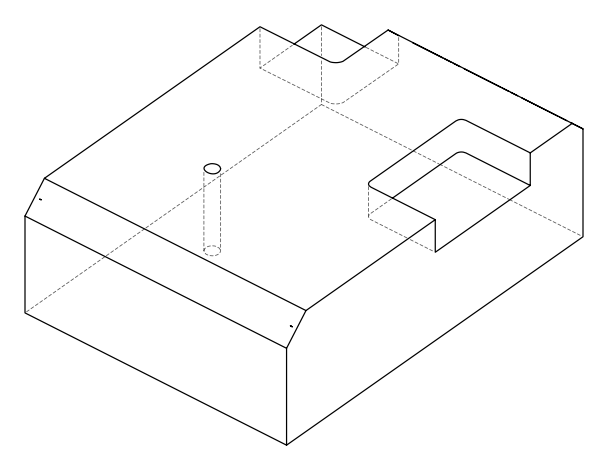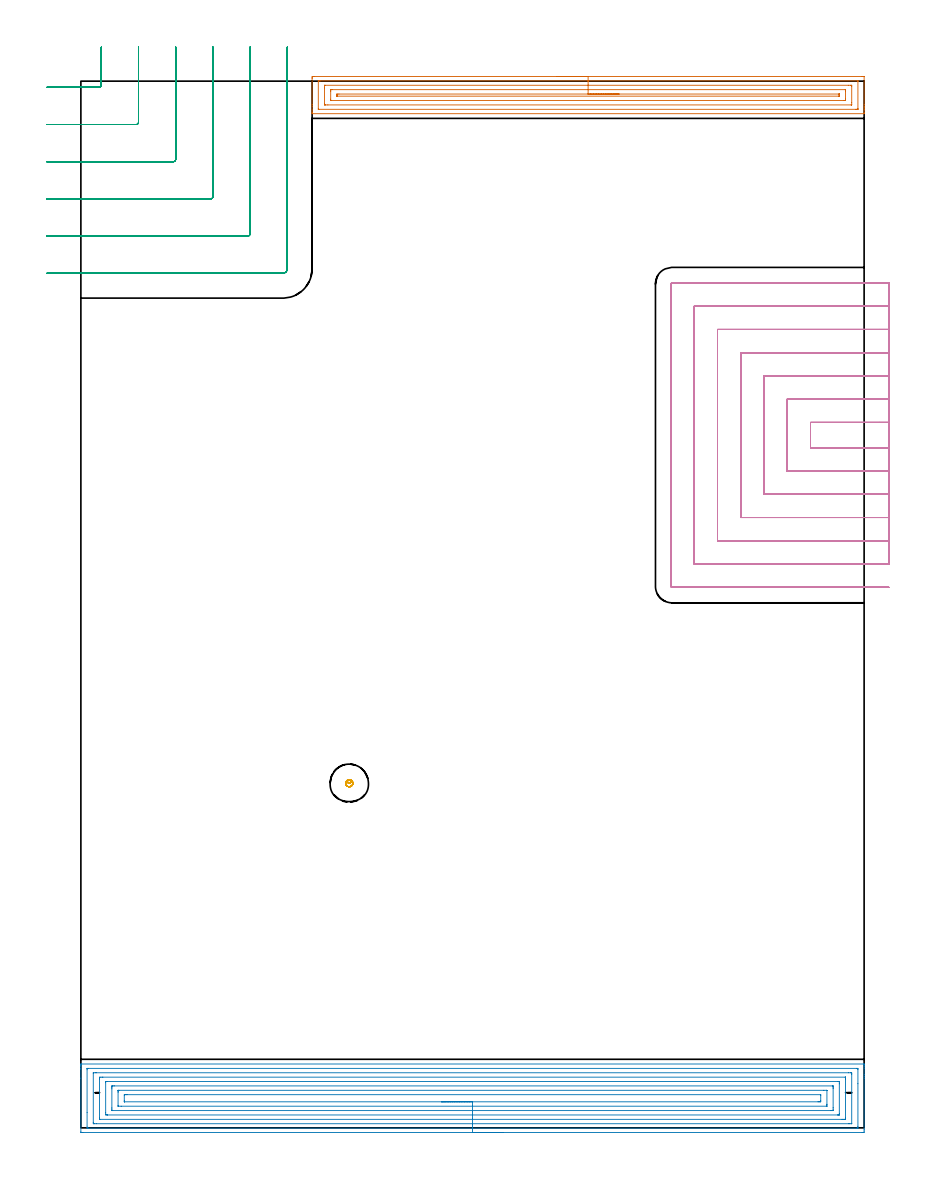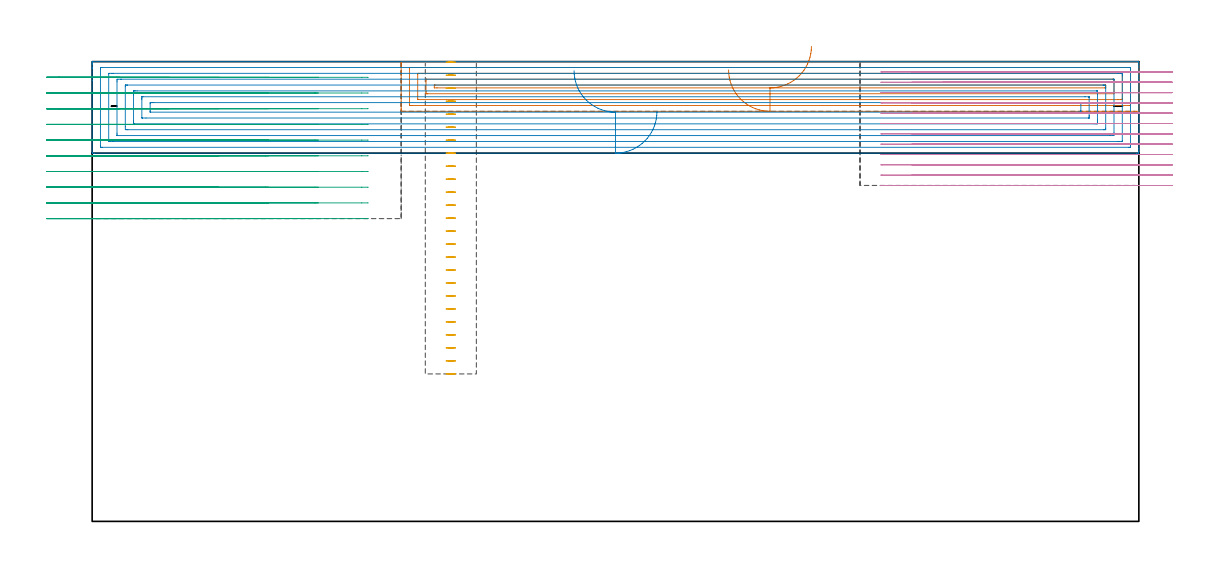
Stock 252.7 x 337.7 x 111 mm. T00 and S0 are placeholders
(PLAN: 5 operations, 2 tool changes, 78.7 min)
(1 AREA_MILL | FG_CHAMFER_SURFACE | UGT0205_001 | 7.32 min | 13296 mm3)
(2 AREA_MILL_1 | FG_CHAMFER_SURFACE_1 | UGT0205_001 | 16.56 min | 61709 mm3)
(3 MILL_CORNER_NOTCH_RECTANGULAR | CORNER_NOTCH_RECTANGULAR | NXT0201_012 | Follow Part, ap 4, ae 75% | 12.31 min | 196725 mm3)
(4 MILL_SLOT | SLOT_PARTIAL_RECTANGULAR | NXT0201_010 | Follow Part, ap 2.5, ae 75% | 41.39 min | 217387 mm3)
(5 MILL_BLIND_HOLE_FROM_SOLID_MATERIAL | STEP1POCKET | NXT0201_010 | Spiral | 1.12 min | 8968 mm3)
(TOOL UGT0205_001 | Chamfer Mill 20 x 3 x 45 deg. | D20 FL50 Z2)
(TOOL NXT0201_012 | ENDMILL 16mm [2P460-1600-NA 1630] | D16 FL38 Z6)
(TOOL NXT0201_010 | ENDMILL 10mm [2P460-1000-NA 1630] | D10 FL30 Z6)
(OP 1 AREA_MILL)
G17 G21 G94 G90
T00 M6
G54
G17 G0 G90 X153.65 Y339.2 S1061 M3
G43 Z121. H0
Z109.
G94 G1 X153.688 Z108.128 F250.
X153.802 Z107.264
X153.991 Z106.412
X154.253 Z105.58
X154.587 Z104.774
X154.99 Z104.
X155.459 Z103.264
X155.99 Z102.572
X156.579 Z101.929
X157.222 Z101.34
X157.914 Z100.808
X158.65 Z100.34
X159.424 Z99.937
X160.23 Z99.603
X161.062 Z99.341
X161.914 Z99.152
X162.778 Z99.038
X163.65 Z99.
X252.083
X252.647 Y339.194 Z99.003
X252.69 Y339.192 Z99.006
X252.7 Y339.142 Z99.055
Y330.146 Z108.048
Y329.606 Z108.591
Y329.273 Z108.923
Y328.733 Z109.463
Y328.401 Z109.794
Y327.45 Z110.75
X252.697 Y327.323 Z110.87
X252.69 Y327.202 Z110.988
X252.53 Y327.2 Z111.
X74.77
X74.61 Y327.202 Z110.988
X74.603 Y327.323 Z110.869
X74.6 Y327.45 Z110.749
Y327.735 Z110.464
Y328.401 Z109.794
Y329.606 Z108.591
Y330.146 Z108.048
Y338.602 Z99.595
X74.604 Y338.872 Z99.325
X74.61 Y339.193 Z99.004
X74.884 Y339.197 Z99.001
X75.217 Y339.2 Z99.
X163.65
Y337.786 Z100.414
X250.516
X250.648 Y337.784 Z100.416
X250.68 Y337.782 Z100.418
X250.689 Y337.779 Z100.421
X250.693 Y337.773 Z100.427
X250.697 Y337.744 Z100.456
X250.7 Y337.606 Z100.594
X250.699 Y328.88 Z109.32
X250.696 Y328.748 Z109.452
X250.691 Y328.644 Z109.556
X250.688 Y328.62 Z109.58
X250.675 Y328.619 Z109.581
X250.634 Y328.617 Z109.583
X250.297 Y328.615 Z109.585
X250.078 Y328.614 Z109.586
X76.784
X76.652 Y328.616 Z109.584
X76.62 Y328.618 Z109.582
X76.611 Y328.621 Z109.579
X76.607 Y328.627 Z109.573
X76.603 Y328.656 Z109.544
X76.6 Y328.794 Z109.406
Y337.52 Z100.68
X76.604 Y337.652 Z100.548
X76.609 Y337.757 Z100.443
X76.612 Y337.78 Z100.42
X76.625 Y337.781 Z100.419
X76.666 Y337.783 Z100.417
X77.003 Y337.785 Z100.415
X77.222 Y337.786 Z100.414
X163.65
Y336.372 Z101.828
X247.617
X248.391 Y336.371 Z101.829
X248.51 Y336.369 Z101.831
X248.629 Y336.365 Z101.835
X248.691 Y336.359 Z101.841
X248.694 Y336.316 Z101.884
X248.697 Y336.254 Z101.946
X248.7 Y336.069 Z102.131
Y330.833 Z107.367
X248.695 Y330.146 Z108.054
X248.692 Y330.054 Z108.146
X248.69 Y330.036 Z108.164
X248.669 Y330.033 Z108.167
X248.628 Y330.03 Z108.17
X248.51 Y330.029 Z108.171
X79.683 Y330.028 Z108.172
X78.909 Y330.029 Z108.171
X78.79 Y330.031 Z108.169
X78.671 Y330.035 Z108.165
X78.609 Y330.041 Z108.159
X78.606 Y330.084 Z108.116
X78.603 Y330.146 Z108.054
X78.6 Y330.331 Z107.869
Y335.567 Z102.633
X78.605 Y336.254 Z101.946
X78.608 Y336.346 Z101.854
X78.61 Y336.364 Z101.836
X78.631 Y336.367 Z101.833
X78.672 Y336.37 Z101.83
X78.79 Y336.371 Z101.829
X163.65 Y336.372 Z101.828
Y334.957 Z103.243
X246.605
X246.648 Y334.955 Z103.245
X246.68 Y334.951 Z103.249
X246.69 Y334.946 Z103.254
X246.693 Y334.925 Z103.275
X246.7 Y334.532 Z103.668
Y331.914 Z106.286
Y331.891 Z106.309
X246.69 Y331.467 Z106.733
X246.686 Y331.449 Z106.751
X246.646 Y331.447 Z106.753
X246.565 Y331.444 Z106.756
X246.442 Y331.443 Z106.757
X246.289
X80.695
X80.652 Y331.445 Z106.755
X80.62 Y331.449 Z106.751
X80.61 Y331.454 Z106.746
X80.607 Y331.475 Z106.725
X80.6 Y331.868 Z106.332
Y334.486 Z103.714
Y334.509 Z103.691
X80.61 Y334.933 Z103.267
X80.614 Y334.951 Z103.249
X80.654 Y334.953 Z103.247
X80.735 Y334.956 Z103.244
X80.858 Y334.957 Z103.243
X81.011
X163.65
Y333.543 Z104.657
X244.472 Y333.542 Z104.658
X244.639 Y333.54 Z104.66
X244.679 Y333.538 Z104.662
X244.69 Y333.536 Z104.664
X244.693 Y333.522 Z104.678
X244.696 Y333.468 Z104.732
X244.698 Y332.997 Z105.203
X244.692 Y332.88 Z105.32
X244.69 Y332.865 Z105.335
X244.658 Y332.863 Z105.337
X244.571 Y332.859 Z105.341
X244.395 Y332.858 Z105.342
X82.828
X82.661 Y332.86 Z105.34
X82.621 Y332.862 Z105.338
X82.61 Y332.864 Z105.336
X82.607 Y332.878 Z105.322
X82.604 Y332.932 Z105.268
X82.602 Y333.403 Z104.797
X82.606 Y333.48 Z104.72
X82.61 Y333.53 Z104.67
X82.642 Y333.536 Z104.664
X83.256 Y333.543 Z104.657
X163.65
X164.522 Z104.695
X165.387 Z104.809
X166.238 Z104.998
X167.07 Z105.26
X167.876 Z105.594
X168.65 Z105.997
X169.386 Z106.465
X170.078 Z106.996
X170.721 Z107.586
X171.31 Z108.229
X171.842 Z108.921
X172.31 Z109.657
X172.713 Z110.431
X173.047 Z111.237
X173.309 Z112.069
X173.498 Z112.92
X173.612 Z113.785
X173.65 Z114.657
G0 Z121.
M5
M2
(OP 2 AREA_MILL_1)
G17 G21 G94 G90
T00 M6
G54
G17 G0 G90 X136.35 Y-1.5 S1061 M3
G43 Z121. H0
Z98.9
G94 G1 X136.312 Z98.029 F250.
X136.198 Z97.164
X136.009 Z96.312
X135.747 Z95.48
X135.413 Z94.674
X135.01 Z93.9
X134.542 Z93.164
X134.01 Z92.472
X133.421 Z91.829
X132.778 Z91.24
X132.086 Z90.709
X131.35 Z90.24
X130.576 Z89.837
X129.77 Z89.503
X128.938 Z89.241
X128.086 Z89.052
X127.222 Z88.938
X126.35 Z88.9
X0.597
X0.169 Y-1.495 Z88.903
X0.01 Y-1.492 Z88.906
X0. Y-1.329 Z89.068
Y16.017 Z106.413
Y18.956 Z109.352
Y19.255 Z109.65
Y19.853 Z110.252
Y20.137 Z110.536
Y20.286 Z110.686
X0.007 Y20.593 Z110.984
X0.008 Y20.597 Z110.988
X0.151 Y20.6 Z111.
X252.549
X252.692 Y20.597 Z110.988
X252.693 Y20.593 Z110.984
X252.7 Y20.286 Z110.685
Y19.853 Z110.253
Y19.255 Z109.65
Y17.191 Z107.588
Y16.608 Z107.003
Y16.017 Z106.413
Y-0.447 Z89.95
X252.695 Y-1.037 Z89.36
X252.691 Y-1.491 Z88.906
X252.565 Y-1.495 Z88.903
X252.103 Y-1.5 Z88.9
X126.35
Y-0.086 Z90.314
X2.381 Y-0.085 Z90.315
X2.31
X2.013 Y-0.079 Z90.321
X2.008 Y0.016 Z90.416
X2.002 Y0.22 Z90.62
X2. Y4.98 Z95.38
X2.001 Y18.749 Z109.149
X2.008 Y19.126 Z109.526
X2.01 Y19.172 Z109.572
X2.025 Y19.179 Z109.579
X2.073 Y19.182 Z109.582
X2.175 Y19.185 Z109.585
X2.381 Y19.186 Z109.586
X250.319 Y19.185 Z109.585
X250.39
X250.687 Y19.179 Z109.579
X250.692 Y19.084 Z109.484
X250.698 Y18.88 Z109.28
X250.7 Y14.246 Z104.646
X250.699 Y0.351 Z90.751
X250.693 Y-0.026 Z90.374
X250.69 Y-0.073 Z90.327
X250.675 Y-0.079 Z90.321
X250.627 Y-0.082 Z90.318
X250.524 Y-0.085 Z90.315
X250.319 Y-0.086 Z90.314
X126.35
Y1.329 Z91.729
X5.057
X4.447 Y1.33 Z91.73
X4.165 Y1.333 Z91.733
X4.071 Y1.335 Z91.735
X4.01 Y1.344 Z91.744
X4.006 Y1.447 Z91.847
X4.002 Y1.61 Z92.01
X4. Y1.772 Z92.172
X4.001 Y17.653 Z108.053
X4.004 Y17.707 Z108.107
X4.009 Y17.75 Z108.15
X4.014 Y17.765 Z108.165
X4.024 Y17.766 Z108.166
X4.165 Y17.769 Z108.169
X4.773 Y17.771 Z108.171
X5.057
X247.643
X248.253 Y17.77 Z108.17
X248.535 Y17.767 Z108.167
X248.629 Y17.764 Z108.164
X248.69 Y17.756 Z108.156
X248.694 Y17.653 Z108.053
X248.698 Y17.49 Z107.89
X248.7 Y17.328 Z107.728
X248.699 Y1.447 Z91.847
X248.697 Y1.393 Z91.793
X248.691 Y1.35 Z91.75
X248.686 Y1.335 Z91.735
X248.676 Y1.334 Z91.734
X248.535 Y1.331 Z91.731
X247.927 Y1.329 Z91.729
X247.643
X126.35
Y2.743 Z93.143
X6.108
X6.061 Y2.744 Z93.144
X6.028 Y2.746 Z93.146
X6.014 Y2.749 Z93.149
X6.01 Y2.762 Z93.162
X6.004 Y2.948 Z93.348
X6. Y3.323 Z93.723
Y15.726 Z106.126
X6.006 Y16.141 Z106.541
X6.01 Y16.342 Z106.742
X6.209 Y16.35 Z106.75
X6.84 Y16.356 Z106.756
X7.094 Y16.357 Z106.757
X246.592
X246.639 Y16.356 Z106.756
X246.672 Y16.354 Z106.754
X246.686 Y16.351 Z106.751
X246.69 Y16.338 Z106.738
X246.696 Y16.152 Z106.552
X246.7 Y15.777 Z106.177
Y3.374 Z93.774
X246.694 Y2.959 Z93.359
X246.69 Y2.757 Z93.157
X246.491 Y2.75 Z93.15
X245.86 Y2.744 Z93.144
X245.606 Y2.743 Z93.143
X126.35
Y4.157 Z94.557
X8.624
X8.523 Y4.158 Z94.558
X8.322 Y4.164 Z94.564
X8.01 Y4.175 Z94.575
X8.007 Y4.256 Z94.656
X8.001 Y4.873 Z95.273
X8. Y14.578 Z104.978
X8.003 Y14.844 Z105.244
X8.007 Y14.92 Z105.32
X8.009 Y14.933 Z105.333
X8.088 Y14.937 Z105.337
X8.222 Y14.941 Z105.341
X8.423 Y14.943 Z105.343
X8.523
X244.076
X244.177 Y14.942 Z105.342
X244.377 Y14.936 Z105.336
X244.69 Y14.925 Z105.325
X244.692 Y14.844 Z105.244
X244.699 Y14.227 Z104.627
X244.7 Y4.522 Z94.922
X244.697 Y4.256 Z94.656
X244.693 Y4.18 Z94.58
X244.691 Y4.167 Z94.567
X244.612 Y4.163 Z94.563
X244.478 Y4.159 Z94.559
X244.277 Y4.157 Z94.557
X244.176
X126.35
Y5.571 Z95.971
X10.256
X10.135 Y5.573 Z95.973
X10.055 Y5.575 Z95.975
X10.016 Y5.578 Z95.978
X10.01 Y5.618 Z96.018
X10.004 Y6.021 Z96.421
X10. Y6.424 Z96.824
Y12.6 Z103.
X10.003 Y13.079 Z103.479
X10.008 Y13.474 Z103.874
X10.019 Y13.522 Z103.922
X10.067 Y13.525 Z103.925
X10.18 Y13.527 Z103.927
X10.408 Y13.528 Z103.928
X10.845 Y13.529 Z103.929
X242.444
X242.565 Y13.527 Z103.927
X242.645 Y13.525 Z103.925
X242.684 Y13.522 Z103.922
X242.69 Y13.482 Z103.882
X242.696 Y13.079 Z103.479
X242.7 Y12.676 Z103.076
Y6.5 Z96.9
X242.697 Y6.021 Z96.421
X242.692 Y5.626 Z96.026
X242.681 Y5.578 Z95.978
X242.633 Y5.576 Z95.976
X242.52 Y5.573 Z95.973
X242.292 Y5.572 Z95.972
X241.855 Y5.571 Z95.971
X126.35
Y6.985 Z97.385
X13.
X12.191 Y6.987 Z97.387
X12.105 Y6.988 Z97.388
X12.027 Y6.992 Z97.392
X12.009 Y7.017 Z97.417
X12.006 Y7.03 Z97.43
X12.001 Y7.091 Z97.491
X12. Y11.504 Z101.904
X12.002 Y11.693 Z102.093
X12.009 Y12.071 Z102.471
X12.012 Y12.11 Z102.51
X12.016 Y12.111 Z102.511
X12.04 Y12.113 Z102.513
X12.274 Y12.115 Z102.515
X239.7
X240.509 Y12.113 Z102.513
X240.595 Y12.112 Z102.512
X240.673 Y12.108 Z102.508
X240.69 Y12.082 Z102.482
X240.694 Y12.07 Z102.47
X240.699 Y12.009 Z102.409
X240.7 Y7.596 Z97.996
X240.698 Y7.407 Z97.807
X240.691 Y7.028 Z97.428
X240.688 Y6.99 Z97.39
X240.683 Y6.989 Z97.389
X240.66 Y6.987 Z97.387
X240.61 Y6.986 Z97.386
X240.509 Y6.985 Z97.385
X126.35
Y8.4 Z98.8
X14.099
X14.062 Y8.401 Z98.801
X14.027 Y8.404 Z98.804
X14.016 Y8.406 Z98.806
X14.01 Y8.415 Z98.815
X14.006 Y8.46 Z98.86
X14. Y8.643 Z99.043
Y8.668 Z99.068
X14.001 Y10.432 Z100.832
X14.007 Y10.646 Z101.046
X14.01 Y10.693 Z101.093
X14.144 Y10.696 Z101.096
X14.325 Y10.699 Z101.099
X14.596 Y10.7 Z101.1
X14.867
X238.601
X238.638 Y10.699 Z101.099
X238.673 Y10.696 Z101.096
X238.684 Y10.694 Z101.094
X238.69 Y10.685 Z101.085
X238.694 Y10.64 Z101.04
X238.7 Y10.457 Z100.857
Y10.432 Z100.832
Y8.692 Z99.092
X238.699 Y8.668 Z99.068
X238.693 Y8.454 Z98.854
X238.69 Y8.407 Z98.807
X238.556 Y8.404 Z98.804
X238.375 Y8.401 Z98.801
X238.104 Y8.4 Z98.8
X237.833
X126.35
X125.478 Z98.838
X124.614 Z98.952
X123.762 Z99.14
X122.93 Z99.403
X122.124 Z99.737
X121.35 Z100.139
X120.614 Z100.608
X119.922 Z101.139
X119.279 Z101.729
X118.69 Z102.372
X118.158 Z103.064
X117.69 Z103.8
X117.287 Z104.573
X116.953 Z105.379
X116.691 Z106.211
X116.502 Z107.063
X116.388 Z107.928
X116.35 Z108.8
G0 Z121.
M5
M2
(OP 3 MILL_CORNER_NOTCH_RECTANGULAR)
G17 G21 G94 G90
T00 M6
G54
G17 G0 G90 X-11. Y335.7 S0 M3
G43 Z121. H1
Z107.21
G94 G1 X-8. F250.
X5.805 F500.
G3 X6.6 Y336.495 R0.8
G1 Y345.49
Y345.7
X6.611 Y348.7 F250.
G0 Z121.
X-11. Y323.7
Z107.21
G1 X-8.
X17.805 F500.
G3 X18.6 Y324.495 R0.8
G1 Y345.49
Y345.7
X18.614 Y348.7 F250.
G0 Z121.
X-11. Y311.7
Z107.21
G1 X-8.
X29.804 F500.
G3 X30.6 Y312.496 R0.8
G1 Y345.49
X30.601 Y345.7
X30.618 Y348.7 F250.
G0 Z121.
X-11. Y299.7
Z107.21
G1 X-8.
X41.804 F500.
G3 X42.6 Y300.496 R0.8
G1 Y345.49
X42.601 Y345.7
X42.627 Y348.7 F250.
G0 Z121.
X-11. Y287.7
Z107.21
G1 X-8.
X53.804 F500.
G3 X54.6 Y288.496 R0.8
G1 Y345.49
G2 X54.602 Y345.7 R12.
G1 X54.654 Y348.7 F250.
G0 Z121.
X-11. Y275.7
Z107.21
G1 X-8.
X65.1 F500.
G3 X66.6 Y277.2 R1.5
G1 Y345.49
Y348.49 F250.
G0 Z121.
X-11. Y335.7
Z103.42
G1 X-8.
X5.805 F500.
G3 X6.6 Y336.495 R0.8
G1 Y345.7
Y348.7 F250.
G0 Z121.
X-11. Y323.7
Z103.42
G1 X-8.
X17.805 F500.
G3 X18.6 Y324.495 R0.8
G1 Y345.7
Y348.7 F250.
G0 Z121.
X-11. Y311.7
Z103.42
G1 X-8.
X29.804 F500.
G3 X30.6 Y312.496 R0.8
G1 Y345.7
Y348.7 F250.
G0 Z121.
X-11. Y299.7
Z103.42
G1 X-8.
X41.804 F500.
G3 X42.6 Y300.496 R0.8
G1 Y345.7
Y348.7 F250.
G0 Z121.
X-11. Y287.7
Z103.42
G1 X-8.
X53.804 F500.
G3 X54.6 Y288.496 R0.8
G1 Y345.7
Y348.7 F250.
G0 Z121.
X-11. Y275.7
Z103.42
G1 X-8.
X65.1 F500.
G3 X66.6 Y277.2 R1.5
G1 Y345.7
Y348.7 F250.
G0 Z121.
X-11. Y335.7
Z99.63
G1 X-8.
X5.805 F500.
G3 X6.6 Y336.495 R0.8
G1 Y345.7
Y348.7 F250.
G0 Z121.
X-11. Y323.7
Z99.63
G1 X-8.
X17.805 F500.
G3 X18.6 Y324.495 R0.8
G1 Y345.7
Y348.7 F250.
G0 Z121.
X-11. Y311.7
Z99.63
G1 X-8.
X29.804 F500.
G3 X30.6 Y312.496 R0.8
G1 Y345.7
Y348.7 F250.
G0 Z121.
X-11. Y299.7
Z99.63
G1 X-8.
X41.804 F500.
G3 X42.6 Y300.496 R0.8
G1 Y345.7
Y348.7 F250.
G0 Z121.
X-11. Y287.7
Z99.63
G1 X-8.
X53.804 F500.
G3 X54.6 Y288.496 R0.8
G1 Y345.7
Y348.7 F250.
G0 Z121.
X-11. Y275.7
Z99.63
G1 X-8.
X65.1 F500.
G3 X66.6 Y277.2 R1.5
G1 Y345.7
Y348.7 F250.
G0 Z121.
X-11. Y335.7
Z95.84
G1 X-8.
X5.805 F500.
G3 X6.6 Y336.495 R0.8
G1 Y345.7
Y348.7 F250.
G0 Z121.
X-11. Y323.7
Z95.84
G1 X-8.
X17.805 F500.
G3 X18.6 Y324.495 R0.8
G1 Y345.7
Y348.7 F250.
G0 Z121.
X-11. Y311.7
Z95.84
G1 X-8.
X29.804 F500.
G3 X30.6 Y312.496 R0.8
G1 Y345.7
Y348.7 F250.
G0 Z121.
X-11. Y299.7
Z95.84
G1 X-8.
X41.804 F500.
G3 X42.6 Y300.496 R0.8
G1 Y345.7
Y348.7 F250.
G0 Z121.
X-11. Y287.7
Z95.84
G1 X-8.
X53.804 F500.
G3 X54.6 Y288.496 R0.8
G1 Y345.7
Y348.7 F250.
G0 Z121.
X-11. Y275.7
Z95.84
G1 X-8.
X65.1 F500.
G3 X66.6 Y277.2 R1.5
G1 Y345.7
Y348.7 F250.
G0 Z121.
X-11. Y335.7
Z92.05
G1 X-8.
X5.805 F500.
G3 X6.6 Y336.495 R0.8
G1 Y345.7
Y348.7 F250.
G0 Z121.
X-11. Y323.7
Z92.05
G1 X-8.
X17.805 F500.
G3 X18.6 Y324.495 R0.8
G1 Y345.7
Y348.7 F250.
G0 Z121.
X-11. Y311.7
Z92.05
G1 X-8.
X29.804 F500.
G3 X30.6 Y312.496 R0.8
G1 Y345.7
Y348.7 F250.
G0 Z121.
X-11. Y299.7
Z92.05
G1 X-8.
X41.804 F500.
G3 X42.6 Y300.496 R0.8
G1 Y345.7
Y348.7 F250.
G0 Z121.
X-11. Y287.7
Z92.05
G1 X-8.
X53.804 F500.
G3 X54.6 Y288.496 R0.8
G1 Y345.7
Y348.7 F250.
G0 Z121.
X-11. Y275.7
Z92.05
G1 X-8.
X65.1 F500.
G3 X66.6 Y277.2 R1.5
G1 Y345.7
Y348.7 F250.
G0 Z121.
X-11. Y335.7
Z88.26
G1 X-8.
X5.805 F500.
G3 X6.6 Y336.495 R0.8
G1 Y345.7
Y348.7 F250.
G0 Z121.
X-11. Y323.7
Z88.26
G1 X-8.
X17.805 F500.
G3 X18.6 Y324.495 R0.8
G1 Y345.7
Y348.7 F250.
G0 Z121.
X-11. Y311.7
Z88.26
G1 X-8.
X29.804 F500.
G3 X30.6 Y312.496 R0.8
G1 Y345.7
Y348.7 F250.
G0 Z121.
X-11. Y299.7
Z88.26
G1 X-8.
X41.804 F500.
G3 X42.6 Y300.496 R0.8
G1 Y345.7
Y348.7 F250.
G0 Z121.
X-11. Y287.7
Z88.26
G1 X-8.
X53.804 F500.
G3 X54.6 Y288.496 R0.8
G1 Y345.7
Y348.7 F250.
G0 Z121.
X-11. Y275.7
Z88.26
G1 X-8.
X65.1 F500.
G3 X66.6 Y277.2 R1.5
G1 Y345.7
Y348.7 F250.
G0 Z121.
X-11. Y335.7
Z84.47
G1 X-8.
X5.805 F500.
G3 X6.6 Y336.495 R0.8
G1 Y345.7
Y348.7 F250.
G0 Z121.
X-11. Y323.7
Z84.47
G1 X-8.
X17.805 F500.
G3 X18.6 Y324.495 R0.8
G1 Y345.7
Y348.7 F250.
G0 Z121.
X-11. Y311.7
Z84.47
G1 X-8.
X29.804 F500.
G3 X30.6 Y312.496 R0.8
G1 Y345.7
Y348.7 F250.
G0 Z121.
X-11. Y299.7
Z84.47
G1 X-8.
X41.804 F500.
G3 X42.6 Y300.496 R0.8
G1 Y345.7
Y348.7 F250.
G0 Z121.
X-11. Y287.7
Z84.47
G1 X-8.
X53.804 F500.
G3 X54.6 Y288.496 R0.8
G1 Y345.7
Y348.7 F250.
G0 Z121.
X-11. Y275.7
Z84.47
G1 X-8.
X65.1 F500.
G3 X66.6 Y277.2 R1.5
G1 Y345.7
Y348.7 F250.
G0 Z121.
X-11. Y335.7
Z80.68
G1 X-8.
X5.805 F500.
G3 X6.6 Y336.495 R0.8
G1 Y345.7
Y348.7 F250.
G0 Z121.
X-11. Y323.7
Z80.68
G1 X-8.
X17.805 F500.
G3 X18.6 Y324.495 R0.8
G1 Y345.7
Y348.7 F250.
G0 Z121.
X-11. Y311.7
Z80.68
G1 X-8.
X29.804 F500.
G3 X30.6 Y312.496 R0.8
G1 Y345.7
Y348.7 F250.
G0 Z121.
X-11. Y299.7
Z80.68
G1 X-8.
X41.804 F500.
G3 X42.6 Y300.496 R0.8
G1 Y345.7
Y348.7 F250.
G0 Z121.
X-11. Y287.7
Z80.68
G1 X-8.
X53.804 F500.
G3 X54.6 Y288.496 R0.8
G1 Y345.7
Y348.7 F250.
G0 Z121.
X-11. Y275.7
Z80.68
G1 X-8.
X65.1 F500.
G3 X66.6 Y277.2 R1.5
G1 Y345.7
Y348.7 F250.
G0 Z121.
X-11. Y335.7
Z76.89
G1 X-8.
X5.805 F500.
G3 X6.6 Y336.495 R0.8
G1 Y345.7
Y348.7 F250.
G0 Z121.
X-11. Y323.7
Z76.89
G1 X-8.
X17.805 F500.
G3 X18.6 Y324.495 R0.8
G1 Y345.7
Y348.7 F250.
G0 Z121.
X-11. Y311.7
Z76.89
G1 X-8.
X29.804 F500.
G3 X30.6 Y312.496 R0.8
G1 Y345.7
Y348.7 F250.
G0 Z121.
X-11. Y299.7
Z76.89
G1 X-8.
X41.804 F500.
G3 X42.6 Y300.496 R0.8
G1 Y345.7
Y348.7 F250.
G0 Z121.
X-11. Y287.7
Z76.89
G1 X-8.
X53.804 F500.
G3 X54.6 Y288.496 R0.8
G1 Y345.7
Y348.7 F250.
G0 Z121.
X-11. Y275.7
Z76.89
G1 X-8.
X65.1 F500.
G3 X66.6 Y277.2 R1.5
G1 Y345.7
Y348.7 F250.
G0 Z121.
X-11. Y335.7
Z73.1
G1 X-8.
X5.805 F500.
G3 X6.6 Y336.495 R0.8
G1 Y345.7
Y348.7 F250.
G0 Z121.
X-11. Y323.7
Z73.1
G1 X-8.
X17.805 F500.
G3 X18.6 Y324.495 R0.8
G1 Y345.7
Y348.7 F250.
G0 Z121.
X-11. Y311.7
Z73.1
G1 X-8.
X29.804 F500.
G3 X30.6 Y312.496 R0.8
G1 Y345.7
Y348.7 F250.
G0 Z121.
X-11. Y299.7
Z73.1
G1 X-8.
X41.804 F500.
G3 X42.6 Y300.496 R0.8
G1 Y345.7
Y348.7 F250.
G0 Z121.
X-11. Y287.7
Z73.1
G1 X-8.
X53.804 F500.
G3 X54.6 Y288.496 R0.8
G1 Y345.7
Y348.7 F250.
G0 Z121.
X-11. Y275.7
Z73.1
G1 X-8.
X65.1 F500.
G3 X66.6 Y277.2 R1.5
G1 Y345.7
Y348.7 F250.
G0 Z121.
M5
M2
(OP 4 MILL_SLOT)
G17 G21 G94 G90
T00 M6
G54
G17 G0 G90 X260.7 Y227.6 S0 M3
G43 Z121. H1
Z108.508
G94 G1 X257.7 F250.
X235.4 F500.
Y219.4
X257.7
X260.7 F250.
Y235.1
X257.7
X227.9 F500.
Y211.9
X257.7
X260.7 F250.
Y242.6
X257.7
X220.4 F500.
Y204.4
X257.7
X260.7 F250.
Y250.1
X257.7
X212.9 F500.
Y196.9
X257.7
X260.7 F250.
Y257.6
X257.7
X205.4 F500.
Y189.4
X257.7
X260.7 F250.
Y265.1
X257.7
X197.9 F500.
Y181.9
X257.7
X260.7 F250.
Y272.6
X257.7
X190.7 F500.
G3 X190.4 Y272.3 R0.3
G1 Y174.7
G3 X190.7 Y174.4 R0.3
G1 X257.7
X260.7 F250.
G0 Y227.6 Z106.017
G1 X257.7
X235.4 F500.
Y219.4
X257.7
X260.7 F250.
Y235.1
X257.7
X227.9 F500.
Y211.9
X257.7
X260.7 F250.
Y242.6
X257.7
X220.4 F500.
Y204.4
X257.7
X260.7 F250.
Y250.1
X257.7
X212.9 F500.
Y196.9
X257.7
X260.7 F250.
Y257.6
X257.7
X205.4 F500.
Y189.4
X257.7
X260.7 F250.
Y265.1
X257.7
X197.9 F500.
Y181.9
X257.7
X260.7 F250.
Y272.6
X257.7
X190.7 F500.
G3 X190.4 Y272.3 R0.3
G1 Y174.7
G3 X190.7 Y174.4 R0.3
G1 X257.7
X260.7 F250.
G0 Y227.6 Z103.525
G1 X257.7
X235.4 F500.
Y219.4
X257.7
X260.7 F250.
Y235.1
X257.7
X227.9 F500.
Y211.9
X257.7
X260.7 F250.
Y242.6
X257.7
X220.4 F500.
Y204.4
X257.7
X260.7 F250.
Y250.1
X257.7
X212.9 F500.
Y196.9
X257.7
X260.7 F250.
Y257.6
X257.7
X205.4 F500.
Y189.4
X257.7
X260.7 F250.
Y265.1
X257.7
X197.9 F500.
Y181.9
X257.7
X260.7 F250.
Y272.6
X257.7
X190.7 F500.
G3 X190.4 Y272.3 R0.3
G1 Y174.7
G3 X190.7 Y174.4 R0.3
G1 X257.7
X260.7 F250.
G0 Y227.6 Z101.033
G1 X257.7
X235.4 F500.
Y219.4
X257.7
X260.7 F250.
Y235.1
X257.7
X227.9 F500.
Y211.9
X257.7
X260.7 F250.
Y242.6
X257.7
X220.4 F500.
Y204.4
X257.7
X260.7 F250.
Y250.1
X257.7
X212.9 F500.
Y196.9
X257.7
X260.7 F250.
Y257.6
X257.7
X205.4 F500.
Y189.4
X257.7
X260.7 F250.
Y265.1
X257.7
X197.9 F500.
Y181.9
X257.7
X260.7 F250.
Y272.6
X257.7
X190.7 F500.
G3 X190.4 Y272.3 R0.3
G1 Y174.7
G3 X190.7 Y174.4 R0.3
G1 X257.7
X260.7 F250.
G0 Y227.6 Z98.542
G1 X257.7
X235.4 F500.
Y219.4
X257.7
X260.7 F250.
Y235.1
X257.7
X227.9 F500.
Y211.9
X257.7
X260.7 F250.
Y242.6
X257.7
X220.4 F500.
Y204.4
X257.7
X260.7 F250.
Y250.1
X257.7
X212.9 F500.
Y196.9
X257.7
X260.7 F250.
Y257.6
X257.7
X205.4 F500.
Y189.4
X257.7
X260.7 F250.
Y265.1
X257.7
X197.9 F500.
Y181.9
X257.7
X260.7 F250.
Y272.6
X257.7
X190.7 F500.
G3 X190.4 Y272.3 R0.3
G1 Y174.7
G3 X190.7 Y174.4 R0.3
G1 X257.7
X260.7 F250.
G0 Y227.6 Z96.05
G1 X257.7
X235.4 F500.
Y219.4
X257.7
X260.7 F250.
Y235.1
X257.7
X227.9 F500.
Y211.9
X257.7
X260.7 F250.
Y242.6
X257.7
X220.4 F500.
Y204.4
X257.7
X260.7 F250.
Y250.1
X257.7
X212.9 F500.
Y196.9
X257.7
X260.7 F250.
Y257.6
X257.7
X205.4 F500.
Y189.4
X257.7
X260.7 F250.
Y265.1
X257.7
X197.9 F500.
Y181.9
X257.7
X260.7 F250.
Y272.6
X257.7
X190.7 F500.
G3 X190.4 Y272.3 R0.3
G1 Y174.7
G3 X190.7 Y174.4 R0.3
G1 X257.7
X260.7 F250.
G0 Y227.6 Z93.558
G1 X257.7
X235.4 F500.
Y219.4
X257.7
X260.7 F250.
Y235.1
X257.7
X227.9 F500.
Y211.9
X257.7
X260.7 F250.
Y242.6
X257.7
X220.4 F500.
Y204.4
X257.7
X260.7 F250.
Y250.1
X257.7
X212.9 F500.
Y196.9
X257.7
X260.7 F250.
Y257.6
X257.7
X205.4 F500.
Y189.4
X257.7
X260.7 F250.
Y265.1
X257.7
X197.9 F500.
Y181.9
X257.7
X260.7 F250.
Y272.6
X257.7
X190.7 F500.
G3 X190.4 Y272.3 R0.3
G1 Y174.7
G3 X190.7 Y174.4 R0.3
G1 X257.7
X260.7 F250.
G0 Y227.6 Z91.067
G1 X257.7
X235.4 F500.
Y219.4
X257.7
X260.7 F250.
Y235.1
X257.7
X227.9 F500.
Y211.9
X257.7
X260.7 F250.
Y242.6
X257.7
X220.4 F500.
Y204.4
X257.7
X260.7 F250.
Y250.1
X257.7
X212.9 F500.
Y196.9
X257.7
X260.7 F250.
Y257.6
X257.7
X205.4 F500.
Y189.4
X257.7
X260.7 F250.
Y265.1
X257.7
X197.9 F500.
Y181.9
X257.7
X260.7 F250.
Y272.6
X257.7
X190.7 F500.
G3 X190.4 Y272.3 R0.3
G1 Y174.7
G3 X190.7 Y174.4 R0.3
G1 X257.7
X260.7 F250.
G0 Y227.6 Z88.575
G1 X257.7
X235.4 F500.
Y219.4
X257.7
X260.7 F250.
Y235.1
X257.7
X227.9 F500.
Y211.9
X257.7
X260.7 F250.
Y242.6
X257.7
X220.4 F500.
Y204.4
X257.7
X260.7 F250.
Y250.1
X257.7
X212.9 F500.
Y196.9
X257.7
X260.7 F250.
Y257.6
X257.7
X205.4 F500.
Y189.4
X257.7
X260.7 F250.
Y265.1
X257.7
X197.9 F500.
Y181.9
X257.7
X260.7 F250.
Y272.6
X257.7
X190.7 F500.
G3 X190.4 Y272.3 R0.3
G1 Y174.7
G3 X190.7 Y174.4 R0.3
G1 X257.7
X260.7 F250.
G0 Y227.6 Z86.083
G1 X257.7
X235.4 F500.
Y219.4
X257.7
X260.7 F250.
Y235.1
X257.7
X227.9 F500.
Y211.9
X257.7
X260.7 F250.
Y242.6
X257.7
X220.4 F500.
Y204.4
X257.7
X260.7 F250.
Y250.1
X257.7
X212.9 F500.
Y196.9
X257.7
X260.7 F250.
Y257.6
X257.7
X205.4 F500.
Y189.4
X257.7
X260.7 F250.
Y265.1
X257.7
X197.9 F500.
Y181.9
X257.7
X260.7 F250.
Y272.6
X257.7
X190.7 F500.
G3 X190.4 Y272.3 R0.3
G1 Y174.7
G3 X190.7 Y174.4 R0.3
G1 X257.7
X260.7 F250.
G0 Y227.6 Z83.592
G1 X257.7
X235.4 F500.
Y219.4
X257.7
X260.7 F250.
Y235.1
X257.7
X227.9 F500.
Y211.9
X257.7
X260.7 F250.
Y242.6
X257.7
X220.4 F500.
Y204.4
X257.7
X260.7 F250.
Y250.1
X257.7
X212.9 F500.
Y196.9
X257.7
X260.7 F250.
Y257.6
X257.7
X205.4 F500.
Y189.4
X257.7
X260.7 F250.
Y265.1
X257.7
X197.9 F500.
Y181.9
X257.7
X260.7 F250.
Y272.6
X257.7
X190.7 F500.
G3 X190.4 Y272.3 R0.3
G1 Y174.7
G3 X190.7 Y174.4 R0.3
G1 X257.7
X260.7 F250.
G0 Y227.6 Z81.1
G1 X257.7
X235.4 F500.
Y219.4
X257.7
X260.7 F250.
Y235.1
X257.7
X227.9 F500.
Y211.9
X257.7
X260.7 F250.
Y242.6
X257.7
X220.4 F500.
Y204.4
X257.7
X260.7 F250.
Y250.1
X257.7
X212.9 F500.
Y196.9
X257.7
X260.7 F250.
Y257.6
X257.7
X205.4 F500.
Y189.4
X257.7
X260.7 F250.
Y265.1
X257.7
X197.9 F500.
Y181.9
X257.7
X260.7 F250.
Y272.6
X257.7
X190.7 F500.
G3 X190.4 Y272.3 R0.3
G1 Y174.7
G3 X190.7 Y174.4 R0.3
G1 X257.7
X260.7 F250.
G0 Z121.
M5
M2
(OP 5 MILL_BLIND_HOLE_FROM_SOLID_MATERIAL)
G17 G21 G94 G90
T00 M6
G54
G17 G0 G90 X86.6 Y111.2 S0 M3
G43 Z121. H1
Z110.864
G94 G3 X87.175 Y111.775 R0.575 F250.
X86.6 Y112.35 R0.575
X85.45 Y111.2 R1.15
X86.6 Y112.35 R-1.15
X86.025 Y111.775 R0.575
X86.6 Y111.2 R0.575
G0 Z107.728
G3 X87.175 Y111.775 R0.575
X86.6 Y112.35 R0.575
X85.45 Y111.2 R1.15
X86.6 Y112.35 R-1.15
X86.025 Y111.775 R0.575
X86.6 Y111.2 R0.575
G0 Z104.592
G3 X87.175 Y111.775 R0.575
X86.6 Y112.35 R0.575
X85.45 Y111.2 R1.15
X86.6 Y112.35 R-1.15
X86.025 Y111.775 R0.575
X86.6 Y111.2 R0.575
G0 Z101.456
G3 X87.175 Y111.775 R0.575
X86.6 Y112.35 R0.575
X85.45 Y111.2 R1.15
X86.6 Y112.35 R-1.15
X86.025 Y111.775 R0.575
X86.6 Y111.2 R0.575
G0 Z98.32
G3 X87.175 Y111.775 R0.575
X86.6 Y112.35 R0.575
X85.45 Y111.2 R1.15
X86.6 Y112.35 R-1.15
X86.025 Y111.775 R0.575
X86.6 Y111.2 R0.575
G0 Z95.184
G3 X87.175 Y111.775 R0.575
X86.6 Y112.35 R0.575
X85.45 Y111.2 R1.15
X86.6 Y112.35 R-1.15
X86.025 Y111.775 R0.575
X86.6 Y111.2 R0.575
G0 Z92.048
G3 X87.175 Y111.775 R0.575
X86.6 Y112.35 R0.575
X85.45 Y111.2 R1.15
X86.6 Y112.35 R-1.15
X86.025 Y111.775 R0.575
X86.6 Y111.2 R0.575
G0 Z88.912
G3 X87.175 Y111.775 R0.575
X86.6 Y112.35 R0.575
X85.45 Y111.2 R1.15
X86.6 Y112.35 R-1.15
X86.025 Y111.775 R0.575
X86.6 Y111.2 R0.575
G0 Z85.776
G3 X87.175 Y111.775 R0.575
X86.6 Y112.35 R0.575
X85.45 Y111.2 R1.15
X86.6 Y112.35 R-1.15
X86.025 Y111.775 R0.575
X86.6 Y111.2 R0.575
G0 Z82.64
G3 X87.175 Y111.775 R0.575
X86.6 Y112.35 R0.575
X85.45 Y111.2 R1.15
X86.6 Y112.35 R-1.15
X86.025 Y111.775 R0.575
X86.6 Y111.2 R0.575
G0 Z79.504
G3 X87.175 Y111.775 R0.575
X86.6 Y112.35 R0.575
X85.45 Y111.2 R1.15
X86.6 Y112.35 R-1.15
X86.025 Y111.775 R0.575
X86.6 Y111.2 R0.575
G0 Z76.368
G3 X87.175 Y111.775 R0.575
X86.6 Y112.35 R0.575
X85.45 Y111.2 R1.15
X86.6 Y112.35 R-1.15
X86.025 Y111.775 R0.575
X86.6 Y111.2 R0.575
G0 Z73.232
G3 X87.175 Y111.775 R0.575
X86.6 Y112.35 R0.575
X85.45 Y111.2 R1.15
X86.6 Y112.35 R-1.15
X86.025 Y111.775 R0.575
X86.6 Y111.2 R0.575
G0 Z70.096
G3 X87.175 Y111.775 R0.575
X86.6 Y112.35 R0.575
X85.45 Y111.2 R1.15
X86.6 Y112.35 R-1.15
X86.025 Y111.775 R0.575
X86.6 Y111.2 R0.575
G0 Z66.96
G3 X87.175 Y111.775 R0.575
X86.6 Y112.35 R0.575
X85.45 Y111.2 R1.15
X86.6 Y112.35 R-1.15
X86.025 Y111.775 R0.575
X86.6 Y111.2 R0.575
G0 Z63.824
G3 X87.175 Y111.775 R0.575
X86.6 Y112.35 R0.575
X85.45 Y111.2 R1.15
X86.6 Y112.35 R-1.15
X86.025 Y111.775 R0.575
X86.6 Y111.2 R0.575
G0 Z60.688
G3 X87.175 Y111.775 R0.575
X86.6 Y112.35 R0.575
X85.45 Y111.2 R1.15
X86.6 Y112.35 R-1.15
X86.025 Y111.775 R0.575
X86.6 Y111.2 R0.575
G0 Z57.552
G3 X87.175 Y111.775 R0.575
X86.6 Y112.35 R0.575
X85.45 Y111.2 R1.15
X86.6 Y112.35 R-1.15
X86.025 Y111.775 R0.575
X86.6 Y111.2 R0.575
G0 Z54.416
G3 X87.175 Y111.775 R0.575
X86.6 Y112.35 R0.575
X85.45 Y111.2 R1.15
X86.6 Y112.35 R-1.15
X86.025 Y111.775 R0.575
X86.6 Y111.2 R0.575
G0 Z51.28
G3 X87.175 Y111.775 R0.575
X86.6 Y112.35 R0.575
X85.45 Y111.2 R1.15
X86.6 Y112.35 R-1.15
X86.025 Y111.775 R0.575
X86.6 Y111.2 R0.575
G0 Z48.144
G3 X87.175 Y111.775 R0.575
X86.6 Y112.35 R0.575
X85.45 Y111.2 R1.15
X86.6 Y112.35 R-1.15
X86.025 Y111.775 R0.575
X86.6 Y111.2 R0.575
G0 Z45.008
G3 X87.175 Y111.775 R0.575
X86.6 Y112.35 R0.575
X85.45 Y111.2 R1.15
X86.6 Y112.35 R-1.15
X86.025 Y111.775 R0.575
X86.6 Y111.2 R0.575
G0 Z41.872
G3 X87.175 Y111.775 R0.575
X86.6 Y112.35 R0.575
X85.45 Y111.2 R1.15
X86.6 Y112.35 R-1.15
X86.025 Y111.775 R0.575
X86.6 Y111.2 R0.575
G0 Z38.736
G3 X87.175 Y111.775 R0.575
X86.6 Y112.35 R0.575
X85.45 Y111.2 R1.15
X86.6 Y112.35 R-1.15
X86.025 Y111.775 R0.575
X86.6 Y111.2 R0.575
G0 Z121.
Z35.6
G3 X87.175 Y111.775 R0.575
X86.6 Y112.35 R0.575
X85.45 Y111.2 R1.15
X86.6 Y112.35 R-1.15
X86.025 Y111.775 R0.575
X86.6 Y111.2 R0.575
G0 Z121.
M5
M2
